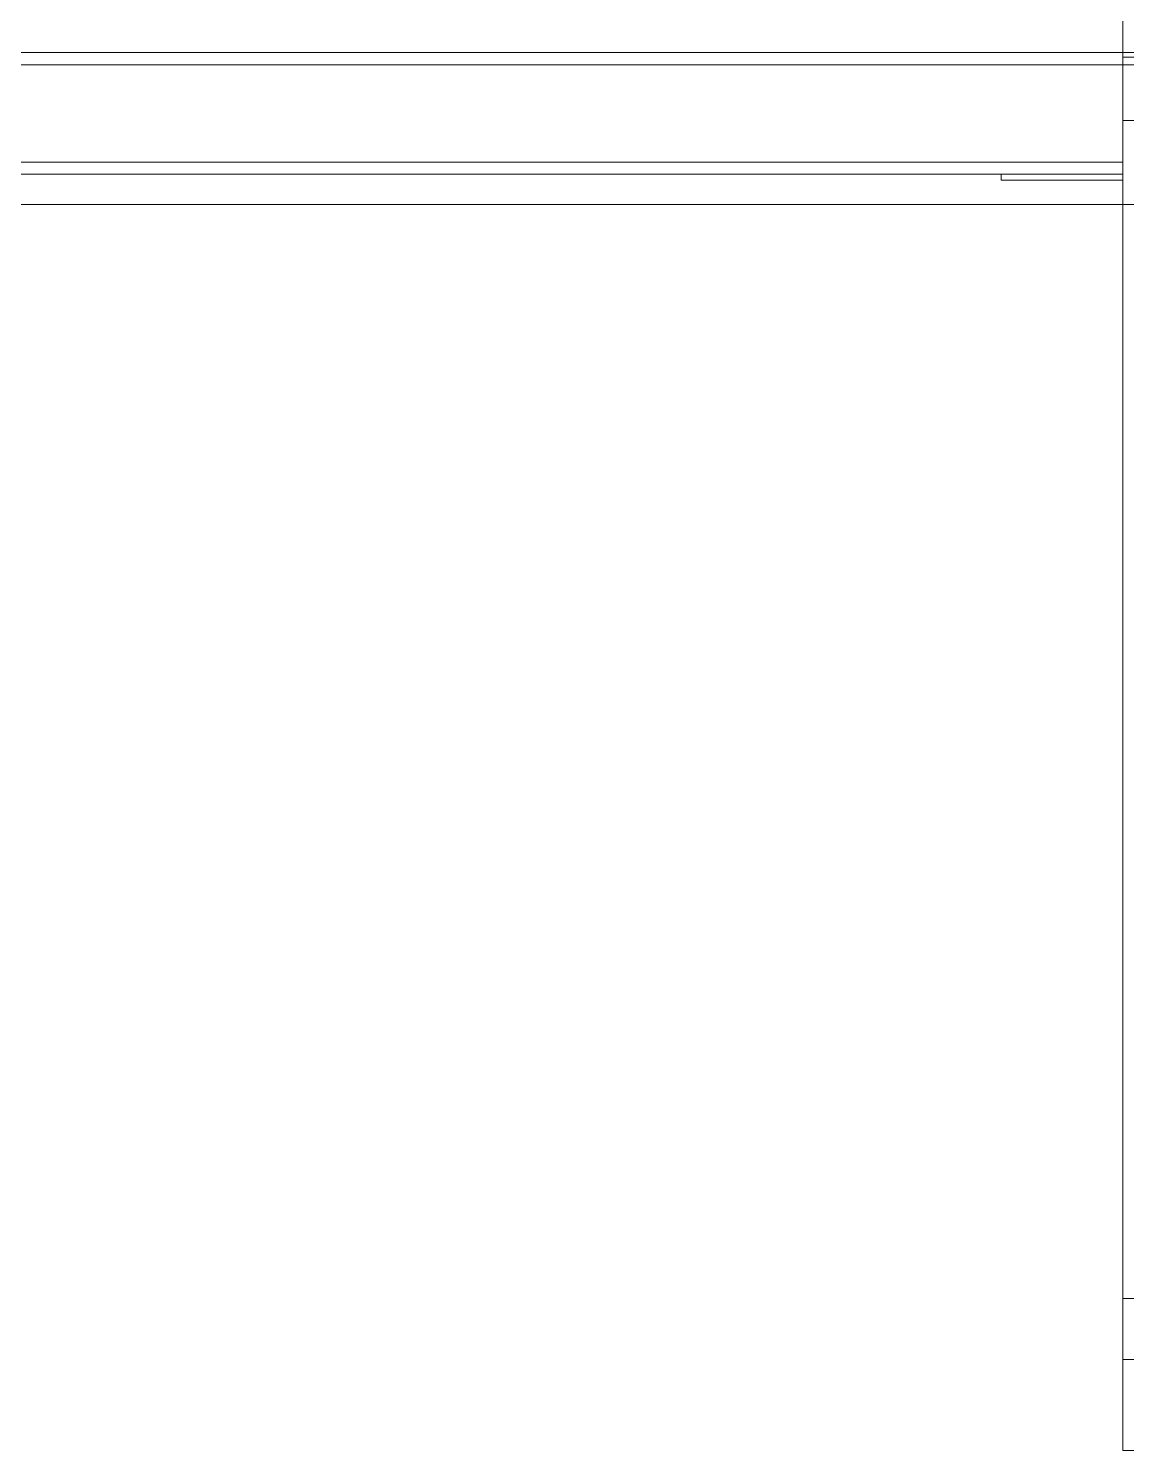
# Model space of a CAD drawing. Header units: millimetres. Extents: x 27531 to 32481, y 14140 to 19587.
# Drawn here: x 29296.1 to 29658.3, y 15107.9 to 15576.8 of the extents above; entities that cross this region are included whole.
import ezdxf

# ---------------------------------------------------------------- set-up
doc = ezdxf.new("R2010")
doc.units = ezdxf.units.MM
doc.header["$LTSCALE"] = 3
doc.layers.add('Warstwa 1', color=7, linetype='Continuous')

# ---------------------------------------------------------------- blocks, each defined once
blk = doc.blocks.new('qew')
at = {"layer": 'Warstwa 1', "color": 7, "lineweight": 18}
for points in [[(34181.461, 16847.312), (34371.961, 16847.312)], [(34181.461, 16847.312), (34371.961, 16847.312)], [(34181.461, 16847.312), (34371.961, 16847.312)], [(34181.461, 16847.312), (34371.961, 16847.312)], [(34181.461, 16847.312), (34371.961, 16847.312)], [(34181.461, 16847.312), (34371.961, 16847.312)], [(34181.461, 16847.312), (34371.961, 16847.312)], [(34181.461, 16847.312), (34371.961, 16847.312)], [(34181.461, 16847.312), (34371.961, 16847.312)], [(34181.461, 16847.312), (34371.961, 16847.312)], [(34181.461, 16847.312), (34371.961, 16847.312)], [(34181.461, 16847.312), (34371.961, 16847.312)], [(34181.461, 16847.312), (34371.961, 16847.312)], [(34181.461, 16847.312), (34371.961, 16847.312)], [(34371.961, 16847.312), (34371.961, 16847.312)], [(34371.961, 16846.804), (34371.961, 16847.312)], [(34371.961, 16847.312), (34371.961, 16847.312)], [(34371.961, 16842.232), (34371.961, 16847.312)], [(34371.961, 16847.312), (34371.961, 16847.312)], [(34371.961, 16842.232), (34371.961, 16847.312)], [(34371.961, 16847.312), (34371.961, 16842.232)], [(34371.961, 16847.312), (34371.961, 16847.312)], [(34371.961, 16847.312), (34371.961, 16847.312)], [(34371.961, 16847.312), (34371.961, 16842.232)], [(34371.961, 16846.804), (34371.961, 16847.312)], [(34371.961, 16847.312), (34371.961, 16847.312)], [(34371.961, 16847.312), (34371.961, 16846.804)], [(34371.961, 16847.312), (34371.961, 16847.312)], [(34371.961, 16846.804), (34371.961, 16847.312)], [(34371.961, 16847.312), (34371.961, 16846.804)], [(34371.961, 16846.804), (34371.961, 16847.312)], [(34371.961, 16847.312), (34371.961, 16847.312)], [(34371.961, 16847.312), (34371.961, 16846.804)], [(34371.961, 16847.312), (34371.961, 16847.312)], [(34371.961, 16840.962), (34371.961, 16847.312)], [(34371.961, 16847.312), (34371.961, 16846.804)], [(34371.961, 16847.312), (34371.961, 16847.312)], [(34377.803, 16847.312), (34371.961, 16847.312)], [(34377.803, 16847.312), (34371.961, 16847.312)], [(34371.961, 16846.804), (34371.961, 16847.312)], [(34377.803, 16847.312), (34371.961, 16847.312)], [(34371.961, 16847.312), (34371.961, 16847.312)], [(34371.961, 16847.312), (34371.961, 16846.804)], [(34377.803, 16847.312), (34371.961, 16847.312)], [(34371.961, 16847.312), (34371.961, 16847.312)], [(34371.961, 16840.962), (34371.961, 16847.312)], [(34181.461, 16846.804), (34371.961, 16846.804)], [(34181.461, 16846.804), (34371.961, 16846.804)], [(34181.461, 16846.804), (34371.961, 16846.804)], [(34181.461, 16846.804), (34371.961, 16846.804)], [(34181.461, 16846.804), (34371.961, 16846.804)], [(34181.461, 16846.804), (34371.961, 16846.804)], [(34181.461, 16846.804), (34371.961, 16846.804)], [(34181.461, 16846.804), (34371.961, 16846.804)], [(34181.461, 16846.804), (34371.961, 16846.804)], [(34181.461, 16846.804), (34371.961, 16846.804)], [(34181.461, 16846.804), (34371.961, 16846.804)], [(34181.461, 16846.804), (34371.961, 16846.804)], [(34181.461, 16846.804), (34371.961, 16846.804)], [(34181.461, 16846.804), (34371.961, 16846.804)], [(34371.961, 16846.804), (34371.961, 16842.232)], [(34371.961, 16842.74), (34371.961, 16846.804)], [(34371.961, 16846.804), (34371.961, 16842.232)], [(34371.961, 16846.804), (34371.961, 16842.232)], [(34371.961, 16842.74), (34371.961, 16846.804)], [(34371.961, 16842.232), (34371.961, 16846.804)], [(34371.961, 16846.804), (34371.961, 16842.232)], [(34371.961, 16842.232), (34371.961, 16846.804)], [(34371.961, 16842.232), (34371.961, 16846.804)], [(34371.961, 16846.804), (34371.961, 16842.232)], [(34371.961, 16846.804), (34371.961, 16842.232)], [(34371.961, 16842.232), (34371.961, 16846.804)], [(34378.311, 16846.804), (34371.961, 16846.804)], [(34371.961, 16846.804), (34371.961, 16840.962)], [(34371.961, 16846.804), (34371.961, 16840.962)], [(34377.803, 16846.804), (34371.961, 16846.804)], [(34377.803, 16846.804), (34371.961, 16846.804)], [(34371.961, 16846.804), (34371.961, 16840.962)], [(34371.961, 16846.804), (34371.961, 16840.962)], [(34378.311, 16846.804), (34371.961, 16846.804)], [(34181.461, 16842.74), (34371.961, 16842.74)], [(34181.461, 16842.74), (34371.961, 16842.74)], [(34181.461, 16842.232), (34371.961, 16842.232)], [(34181.461, 16842.232), (34371.961, 16842.232)], [(34371.961, 16842.232), (34366.881, 16842.232)], [(34366.881, 16841.978), (34366.881, 16842.232)], [(34366.881, 16841.978), (34366.881, 16842.232)], [(34366.881, 16842.232), (34366.881, 16842.232)], [(34371.961, 16842.232), (34366.881, 16842.232)], [(34371.961, 16842.232), (34366.881, 16842.232)], [(34366.881, 16842.232), (34366.881, 16842.232)], [(34371.961, 16842.232), (34366.881, 16842.232)], [(34366.881, 16841.978), (34366.881, 16842.232)], [(34366.881, 16841.978), (34366.881, 16842.232)], [(34371.961, 16841.978), (34366.881, 16841.978)], [(34366.881, 16841.978), (34366.881, 16841.978)], [(34371.961, 16841.978), (34366.881, 16841.978)], [(34371.961, 16841.978), (34366.881, 16841.978)], [(34371.961, 16841.978), (34366.881, 16841.978)], [(34366.881, 16841.978), (34366.881, 16841.978)], [(34371.961, 16842.232), (34371.961, 16842.232)], [(34371.961, 16842.232), (34371.961, 16842.232)], [(34371.961, 16842.232), (34371.961, 16842.232)], [(34371.961, 16842.232), (34371.961, 16842.232)], [(34371.961, 16842.232), (34371.961, 16842.232)], [(34371.961, 16842.232), (34371.961, 16842.232)], [(34371.961, 16842.232), (34371.961, 16842.232)], [(34371.961, 16842.232), (34371.961, 16842.232)], [(34371.961, 16841.978), (34371.961, 16842.232)], [(34371.961, 16841.978), (34371.961, 16842.232)], [(34371.961, 16842.232), (34371.961, 16842.232)], [(34371.961, 16842.232), (34371.961, 16842.232)], [(34371.961, 16841.978), (34371.961, 16842.232)], [(34371.961, 16841.978), (34371.961, 16842.232)], [(34371.961, 16841.978), (34371.961, 16841.978)], [(34371.961, 16841.978), (34371.961, 16841.978)], [(34371.961, 16840.962), (34371.961, 16840.962)], [(34371.961, 16840.962), (34378.311, 16840.962)], [(34371.961, 16840.962), (34371.961, 16840.962)], [(34371.961, 16840.962), (34378.311, 16840.962)], [(34371.961, 16840.962), (34371.961, 16840.962)], [(34371.961, 16840.962), (34378.311, 16840.962)], [(34371.961, 16840.962), (34371.961, 16840.962)], [(34371.961, 16840.962), (34377.803, 16840.962)], [(34371.961, 16840.962), (34371.961, 16840.962)], [(34371.961, 16840.962), (34378.311, 16840.962)], [(34371.961, 16840.962), (34377.803, 16840.962)], [(34371.961, 16840.962), (34371.961, 16840.962)], [(34371.961, 16795.242), (34371.961, 16795.242)], [(34371.961, 16795.242), (34371.961, 16795.242)], [(34371.961, 16795.242), (34371.961, 16795.242)], [(34371.961, 16795.242), (34371.961, 16795.242)], [(34371.961, 16788.892), (34371.961, 16795.242)], [(34371.961, 16795.242), (34371.961, 16795.242)], [(34378.311, 16795.242), (34371.961, 16795.242)], [(34371.961, 16795.242), (34371.961, 16795.242)], [(34371.961, 16795.242), (34371.961, 16788.892)], [(34378.311, 16795.242), (34371.961, 16795.242)], [(34371.961, 16795.242), (34371.961, 16795.242)], [(34371.961, 16795.242), (34371.961, 16788.892)], [(34371.961, 16795.242), (34371.961, 16795.242)], [(34371.961, 16788.892), (34371.961, 16795.242)], [(34371.961, 16792.702), (34378.311, 16792.702)], [(34371.961, 16792.702), (34378.311, 16792.702)], [(34371.961, 16788.892), (34371.961, 16788.892)], [(34371.961, 16788.892), (34371.961, 16788.892)], [(34371.961, 16788.892), (34378.311, 16788.892)], [(34371.961, 16788.892), (34371.961, 16788.892)], [(34371.961, 16788.892), (34378.311, 16788.892)], [(34371.961, 16788.892), (34371.961, 16788.892)]]:
    blk.add_lwpolyline(points, dxfattribs=at)
for points in [[(34371.961, 16881.602), (34371.961, 16869.226), (34371.961, 16856.851), (34371.961, 16844.475)], [(34371.961, 16881.602), (34371.961, 16870.107), (34371.961, 16858.613), (34371.961, 16847.118)], [(34371.961, 16881.602), (34371.961, 16869.226), (34371.961, 16856.851), (34371.961, 16844.475)], [(34371.961, 16881.602), (34371.961, 16870.107), (34371.961, 16858.613), (34371.961, 16847.118)], [(34181.461, 16847.312), (34244.961, 16847.312), (34308.461, 16847.312), (34371.961, 16847.312)], [(34181.461, 16847.312), (34244.961, 16847.312), (34308.461, 16847.312), (34371.961, 16847.312)], [(34181.461, 16847.312), (34244.961, 16847.312), (34308.461, 16847.312), (34371.961, 16847.312)], [(34181.461, 16847.312), (34244.961, 16847.312), (34308.461, 16847.312), (34371.961, 16847.312)], [(34181.461, 16847.312), (34244.961, 16847.312), (34308.461, 16847.312), (34371.961, 16847.312)], [(34181.461, 16847.312), (34244.961, 16847.312), (34308.461, 16847.312), (34371.961, 16847.312)], [(34371.961, 16847.118), (34371.961, 16846.237), (34371.961, 16845.356), (34371.961, 16844.475)], [(34378.311, 16847.118), (34376.194, 16847.118), (34374.077, 16847.118), (34371.961, 16847.118)], [(34371.961, 16847.118), (34371.961, 16829.826), (34371.961, 16812.534), (34371.961, 16795.242)], [(34371.961, 16847.118), (34371.961, 16846.237), (34371.961, 16845.356), (34371.961, 16844.475)], [(34378.311, 16847.118), (34376.194, 16847.118), (34374.077, 16847.118), (34371.961, 16847.118)], [(34371.961, 16847.118), (34371.961, 16846.237), (34371.961, 16845.356), (34371.961, 16844.475)], [(34371.961, 16847.118), (34371.961, 16829.826), (34371.961, 16812.534), (34371.961, 16795.242)], [(34378.311, 16847.118), (34376.194, 16847.118), (34374.077, 16847.118), (34371.961, 16847.118)], [(34371.961, 16847.118), (34371.961, 16846.237), (34371.961, 16845.356), (34371.961, 16844.475)], [(34378.311, 16847.118), (34376.194, 16847.118), (34374.077, 16847.118), (34371.961, 16847.118)], [(34371.961, 16840.962), (34371.961, 16842.909), (34371.961, 16844.856), (34371.961, 16846.804)], [(34371.961, 16840.962), (34371.961, 16842.909), (34371.961, 16844.856), (34371.961, 16846.804)], [(34371.961, 16844.475), (34374.077, 16844.475), (34376.194, 16844.475), (34378.311, 16844.475)], [(34371.961, 16844.475), (34371.961, 16828.064), (34371.961, 16811.653), (34371.961, 16795.242)], [(34371.961, 16844.475), (34374.077, 16844.475), (34376.194, 16844.475), (34378.311, 16844.475)], [(34371.961, 16844.475), (34371.961, 16828.064), (34371.961, 16811.653), (34371.961, 16795.242)], [(34371.961, 16844.475), (34374.077, 16844.475), (34376.194, 16844.475), (34378.311, 16844.475)], [(34371.961, 16844.475), (34374.077, 16844.475), (34376.194, 16844.475), (34378.311, 16844.475)], [(34181.461, 16842.232), (34244.961, 16842.232), (34308.461, 16842.232), (34371.961, 16842.232)], [(34181.461, 16842.232), (34244.961, 16842.232), (34308.461, 16842.232), (34371.961, 16842.232)], [(34181.461, 16842.232), (34244.961, 16842.232), (34308.461, 16842.232), (34371.961, 16842.232)], [(34181.461, 16842.232), (34244.961, 16842.232), (34308.461, 16842.232), (34371.961, 16842.232)], [(34181.461, 16842.232), (34244.961, 16842.232), (34308.461, 16842.232), (34371.961, 16842.232)], [(34181.461, 16842.232), (34244.961, 16842.232), (34308.461, 16842.232), (34371.961, 16842.232)], [(34181.461, 16842.232), (34244.961, 16842.232), (34308.461, 16842.232), (34371.961, 16842.232)], [(34181.461, 16842.232), (34244.961, 16842.232), (34308.461, 16842.232), (34371.961, 16842.232)], [(34181.461, 16842.232), (34244.961, 16842.232), (34308.461, 16842.232), (34371.961, 16842.232)], [(34181.461, 16842.232), (34244.961, 16842.232), (34308.461, 16842.232), (34371.961, 16842.232)], [(34181.461, 16842.232), (34244.961, 16842.232), (34308.461, 16842.232), (34371.961, 16842.232)], [(34181.461, 16842.232), (34244.961, 16842.232), (34308.461, 16842.232), (34371.961, 16842.232)], [(34181.461, 16842.232), (34244.961, 16842.232), (34308.461, 16842.232), (34371.961, 16842.232)], [(34181.461, 16842.232), (34244.961, 16842.232), (34308.461, 16842.232), (34371.961, 16842.232)], [(34181.461, 16840.962), (34244.961, 16840.962), (34308.461, 16840.962), (34371.961, 16840.962)], [(34181.461, 16840.962), (34244.961, 16840.962), (34308.461, 16840.962), (34371.961, 16840.962)], [(34181.461, 16840.962), (34244.961, 16840.962), (34308.461, 16840.962), (34371.961, 16840.962)], [(34181.461, 16840.962), (34244.961, 16840.962), (34308.461, 16840.962), (34371.961, 16840.962)], [(34371.961, 16840.962), (34374.077, 16840.962), (34376.194, 16840.962), (34378.311, 16840.962)], [(34371.961, 16795.242), (34371.961, 16810.482), (34371.961, 16825.722), (34371.961, 16840.962)], [(34371.961, 16795.242), (34371.961, 16810.482), (34371.961, 16825.722), (34371.961, 16840.962)], [(34371.961, 16840.962), (34374.077, 16840.962), (34376.194, 16840.962), (34378.311, 16840.962)], [(34371.961, 16795.242), (34371.961, 16810.482), (34371.961, 16825.722), (34371.961, 16840.962)], [(34371.961, 16795.242), (34371.961, 16810.482), (34371.961, 16825.722), (34371.961, 16840.962)], [(34371.961, 16795.242), (34374.077, 16795.242), (34376.194, 16795.242), (34378.311, 16795.242)], [(34378.311, 16795.242), (34376.194, 16795.242), (34374.077, 16795.242), (34371.961, 16795.242)], [(34371.961, 16795.242), (34374.077, 16795.242), (34376.194, 16795.242), (34378.311, 16795.242)], [(34378.311, 16795.242), (34376.194, 16795.242), (34374.077, 16795.242), (34371.961, 16795.242)], [(34378.311, 16795.242), (34376.194, 16795.242), (34374.077, 16795.242), (34371.961, 16795.242)], [(34371.961, 16795.242), (34374.077, 16795.242), (34376.194, 16795.242), (34378.311, 16795.242)], [(34371.961, 16795.242), (34374.077, 16795.242), (34376.194, 16795.242), (34378.311, 16795.242)], [(34378.311, 16795.242), (34376.194, 16795.242), (34374.077, 16795.242), (34371.961, 16795.242)], [(34371.961, 16795.242), (34374.077, 16795.242), (34376.194, 16795.242), (34378.311, 16795.242)], [(34371.961, 16788.892), (34371.961, 16791.008), (34371.961, 16793.125), (34371.961, 16795.242)], [(34371.961, 16795.242), (34374.077, 16795.242), (34376.194, 16795.242), (34378.311, 16795.242)], [(34371.961, 16795.242), (34374.077, 16795.242), (34376.194, 16795.242), (34378.311, 16795.242)], [(34371.961, 16788.892), (34371.961, 16791.008), (34371.961, 16793.125), (34371.961, 16795.242)], [(34371.961, 16795.242), (34374.077, 16795.242), (34376.194, 16795.242), (34378.311, 16795.242)], [(34371.961, 16788.892), (34371.961, 16791.008), (34371.961, 16793.125), (34371.961, 16795.242)], [(34371.961, 16795.242), (34374.077, 16795.242), (34376.194, 16795.242), (34378.311, 16795.242)], [(34371.961, 16795.242), (34374.077, 16795.242), (34376.194, 16795.242), (34378.311, 16795.242)], [(34371.961, 16788.892), (34371.961, 16791.008), (34371.961, 16793.125), (34371.961, 16795.242)], [(34378.311, 16788.892), (34376.194, 16788.892), (34374.077, 16788.892), (34371.961, 16788.892)], [(34378.311, 16788.892), (34376.194, 16788.892), (34374.077, 16788.892), (34371.961, 16788.892)], [(34378.311, 16788.892), (34376.194, 16788.892), (34374.077, 16788.892), (34371.961, 16788.892)], [(34378.311, 16788.892), (34376.194, 16788.892), (34374.077, 16788.892), (34371.961, 16788.892)], [(34378.311, 16788.892), (34376.194, 16788.892), (34374.077, 16788.892), (34371.961, 16788.892)], [(34378.311, 16788.892), (34376.194, 16788.892), (34374.077, 16788.892), (34371.961, 16788.892)]]:
    blk.add_open_spline(points, degree=3, dxfattribs=at)
for points, knots in [([(34371.961, 16846.804), (34371.961, 16846.859), (34371.961, 16846.924), (34371.961, 16846.976), (34371.961, 16847.029), (34371.961, 16847.083), (34371.961, 16847.126), (34371.961, 16847.17), (34371.961, 16847.208), (34371.961, 16847.238), (34371.961, 16847.268), (34371.961, 16847.288), (34371.961, 16847.3), (34371.961, 16847.308), (34371.961, 16847.312), (34371.961, 16847.312)], [0, 0, 0, 0, 1, 1, 1, 2, 2, 2, 3, 3, 3, 4, 4, 4, 5, 5, 5, 5]), ([(34371.961, 16847.312), (34371.961, 16847.312), (34371.961, 16847.3), (34371.961, 16847.281), (34371.961, 16847.262), (34371.961, 16847.232), (34371.961, 16847.196), (34371.961, 16847.16), (34371.961, 16847.116), (34371.961, 16847.067), (34371.961, 16847.018), (34371.961, 16846.968), (34371.961, 16846.912), (34371.961, 16846.875), (34371.961, 16846.841), (34371.961, 16846.804)], [0, 0, 0, 0, 1, 1, 1, 2, 2, 2, 3, 3, 3, 4, 4, 4, 5, 5, 5, 5]), ([(34371.961, 16847.312), (34371.961, 16847.312), (34371.961, 16847.3), (34371.961, 16847.281), (34371.961, 16847.262), (34371.961, 16847.232), (34371.961, 16847.196), (34371.961, 16847.16), (34371.961, 16847.116), (34371.961, 16847.067), (34371.961, 16847.018), (34371.961, 16846.968), (34371.961, 16846.912), (34371.961, 16846.875), (34371.961, 16846.841), (34371.961, 16846.804)], [0, 0, 0, 0, 1, 1, 1, 2, 2, 2, 3, 3, 3, 4, 4, 4, 5, 5, 5, 5]), ([(34371.961, 16846.804), (34371.961, 16846.859), (34371.961, 16846.924), (34371.961, 16846.976), (34371.961, 16847.029), (34371.961, 16847.083), (34371.961, 16847.126), (34371.961, 16847.17), (34371.961, 16847.208), (34371.961, 16847.238), (34371.961, 16847.268), (34371.961, 16847.288), (34371.961, 16847.3), (34371.961, 16847.308), (34371.961, 16847.312), (34371.961, 16847.312)], [0, 0, 0, 0, 1, 1, 1, 2, 2, 2, 3, 3, 3, 4, 4, 4, 5, 5, 5, 5]), ([(34371.961, 16846.804), (34371.961, 16846.859), (34371.961, 16846.924), (34371.961, 16846.976), (34371.961, 16847.029), (34371.961, 16847.083), (34371.961, 16847.126), (34371.961, 16847.17), (34371.961, 16847.208), (34371.961, 16847.238), (34371.961, 16847.268), (34371.961, 16847.288), (34371.961, 16847.3), (34371.961, 16847.308), (34371.961, 16847.312), (34371.961, 16847.312)], [0, 0, 0, 0, 1, 1, 1, 2, 2, 2, 3, 3, 3, 4, 4, 4, 5, 5, 5, 5]), ([(34371.961, 16847.312), (34371.961, 16847.312), (34371.961, 16847.307), (34371.961, 16847.299), (34371.961, 16847.291), (34371.961, 16847.278), (34371.961, 16847.262), (34371.961, 16847.245), (34371.961, 16847.225), (34371.961, 16847.201), (34371.961, 16847.178), (34371.961, 16847.151), (34371.961, 16847.122), (34371.961, 16847.093), (34371.961, 16847.062), (34371.961, 16847.028), (34371.961, 16846.994), (34371.961, 16846.96), (34371.961, 16846.923), (34371.961, 16846.882), (34371.961, 16846.845), (34371.961, 16846.804)], [0, 0, 0, 0, 1, 1, 1, 2, 2, 2, 3, 3, 3, 4, 4, 4, 5, 5, 5, 6, 6, 6, 7, 7, 7, 7]), ([(34371.961, 16846.804), (34371.961, 16846.84), (34371.961, 16846.881), (34371.961, 16846.916), (34371.961, 16846.952), (34371.961, 16846.99), (34371.961, 16847.024), (34371.961, 16847.057), (34371.961, 16847.09), (34371.961, 16847.12), (34371.961, 16847.149), (34371.961, 16847.176), (34371.961, 16847.2), (34371.961, 16847.223), (34371.961, 16847.243), (34371.961, 16847.26), (34371.961, 16847.276), (34371.961, 16847.289), (34371.961, 16847.297), (34371.961, 16847.307), (34371.961, 16847.312), (34371.961, 16847.312)], [0, 0, 0, 0, 1, 1, 1, 2, 2, 2, 3, 3, 3, 4, 4, 4, 5, 5, 5, 6, 6, 6, 7, 7, 7, 7]), ([(34371.961, 16846.804), (34371.961, 16846.858), (34371.961, 16846.922), (34371.961, 16846.973), (34371.961, 16847.026), (34371.961, 16847.08), (34371.961, 16847.124), (34371.961, 16847.168), (34371.961, 16847.206), (34371.961, 16847.236), (34371.961, 16847.266), (34371.961, 16847.287), (34371.961, 16847.299), (34371.961, 16847.308), (34371.961, 16847.312), (34371.961, 16847.312)], [0, 0, 0, 0, 1, 1, 1, 2, 2, 2, 3, 3, 3, 4, 4, 4, 5, 5, 5, 5]), ([(34371.961, 16842.232), (34371.961, 16842.232), (34371.961, 16842.243), (34371.961, 16842.262), (34371.961, 16842.281), (34371.961, 16842.312), (34371.961, 16842.347), (34371.961, 16842.384), (34371.961, 16842.427), (34371.961, 16842.476), (34371.961, 16842.525), (34371.961, 16842.575), (34371.961, 16842.632), (34371.961, 16842.668), (34371.961, 16842.702), (34371.961, 16842.74)], [0, 0, 0, 0, 1, 1, 1, 2, 2, 2, 3, 3, 3, 4, 4, 4, 5, 5, 5, 5]), ([(34371.961, 16842.232), (34371.961, 16842.232), (34371.961, 16842.243), (34371.961, 16842.262), (34371.961, 16842.281), (34371.961, 16842.312), (34371.961, 16842.347), (34371.961, 16842.384), (34371.961, 16842.427), (34371.961, 16842.476), (34371.961, 16842.525), (34371.961, 16842.575), (34371.961, 16842.632), (34371.961, 16842.668), (34371.961, 16842.702), (34371.961, 16842.74)], [0, 0, 0, 0, 1, 1, 1, 2, 2, 2, 3, 3, 3, 4, 4, 4, 5, 5, 5, 5]), ([(34371.961, 16792.702), (34371.961, 16792.702), (34371.961, 16792.702), (34371.961, 16792.701), (34371.961, 16792.699), (34371.961, 16792.697), (34371.961, 16792.695), (34371.961, 16792.691), (34371.961, 16792.689), (34371.961, 16792.684), (34371.961, 16792.678), (34371.961, 16792.675), (34371.961, 16792.668), (34371.961, 16792.661), (34371.961, 16792.656), (34371.961, 16792.647), (34371.961, 16792.639), (34371.961, 16792.632), (34371.961, 16792.622), (34371.961, 16792.612), (34371.961, 16792.604), (34371.961, 16792.592), (34371.961, 16792.581), (34371.961, 16792.571), (34371.961, 16792.558), (34371.961, 16792.546), (34371.961, 16792.534), (34371.961, 16792.521), (34371.961, 16792.507), (34371.961, 16792.494), (34371.961, 16792.479), (34371.961, 16792.465), (34371.961, 16792.451), (34371.961, 16792.435), (34371.961, 16792.419), (34371.961, 16792.404), (34371.961, 16792.388), (34371.961, 16792.371), (34371.961, 16792.355), (34371.961, 16792.338), (34371.961, 16792.321), (34371.961, 16792.304), (34371.961, 16792.286), (34371.961, 16792.268), (34371.961, 16792.251), (34371.961, 16792.232), (34371.961, 16792.214), (34371.961, 16792.196), (34371.961, 16792.178), (34371.961, 16792.159), (34371.961, 16792.141), (34371.961, 16792.122), (34371.961, 16792.103), (34371.961, 16792.085), (34371.961, 16792.066), (34371.961, 16792.047), (34371.961, 16792.028), (34371.961, 16792.009), (34371.961, 16791.991), (34371.961, 16791.971), (34371.961, 16791.953), (34371.961, 16791.934), (34371.961, 16791.916), (34371.961, 16791.897), (34371.961, 16791.879), (34371.961, 16791.861), (34371.961, 16791.843), (34371.961, 16791.826), (34371.961, 16791.808), (34371.961, 16791.791), (34371.961, 16791.775), (34371.961, 16791.757), (34371.961, 16791.741), (34371.961, 16791.726), (34371.961, 16791.709), (34371.961, 16791.694), (34371.961, 16791.679), (34371.961, 16791.664), (34371.961, 16791.65), (34371.961, 16791.636), (34371.961, 16791.621), (34371.961, 16791.609), (34371.961, 16791.597), (34371.961, 16791.583), (34371.961, 16791.572), (34371.961, 16791.561), (34371.961, 16791.548), (34371.961, 16791.538), (34371.961, 16791.529), (34371.961, 16791.518), (34371.961, 16791.509), (34371.961, 16791.501), (34371.961, 16791.491), (34371.961, 16791.484), (34371.961, 16791.478), (34371.961, 16791.47), (34371.961, 16791.464), (34371.961, 16791.459), (34371.961, 16791.453), (34371.961, 16791.449), (34371.961, 16791.445), (34371.961, 16791.441), (34371.961, 16791.438), (34371.961, 16791.436), (34371.961, 16791.433), (34371.961, 16791.433), (34371.961, 16791.432), (34371.961, 16791.432), (34371.961, 16791.432), (34371.961, 16791.432), (34371.961, 16791.433), (34371.961, 16791.434), (34371.961, 16791.437), (34371.961, 16791.437), (34371.961, 16791.442), (34371.961, 16791.446), (34371.961, 16791.448), (34371.961, 16791.455), (34371.961, 16791.461), (34371.961, 16791.465), (34371.961, 16791.472), (34371.961, 16791.48), (34371.961, 16791.485), (34371.961, 16791.495), (34371.961, 16791.503), (34371.961, 16791.511), (34371.961, 16791.521), (34371.961, 16791.532), (34371.961, 16791.541), (34371.961, 16791.553), (34371.961, 16791.564), (34371.961, 16791.575), (34371.961, 16791.588), (34371.961, 16791.601), (34371.961, 16791.612), (34371.961, 16791.627), (34371.961, 16791.641), (34371.961, 16791.654), (34371.961, 16791.669), (34371.961, 16791.684), (34371.961, 16791.698), (34371.961, 16791.715), (34371.961, 16791.731), (34371.961, 16791.746), (34371.961, 16791.763), (34371.961, 16791.78), (34371.961, 16791.796), (34371.961, 16791.813), (34371.961, 16791.831), (34371.961, 16791.848), (34371.961, 16791.866), (34371.961, 16791.884), (34371.961, 16791.901), (34371.961, 16791.92), (34371.961, 16791.938), (34371.961, 16791.956), (34371.961, 16791.975), (34371.961, 16791.993), (34371.961, 16792.012), (34371.961, 16792.031), (34371.961, 16792.049), (34371.961, 16792.068), (34371.961, 16792.087), (34371.961, 16792.106), (34371.961, 16792.125), (34371.961, 16792.144), (34371.961, 16792.162), (34371.961, 16792.181), (34371.961, 16792.2), (34371.961, 16792.218), (34371.961, 16792.237), (34371.961, 16792.255), (34371.961, 16792.272), (34371.961, 16792.291), (34371.961, 16792.308), (34371.961, 16792.325), (34371.961, 16792.343), (34371.961, 16792.359), (34371.961, 16792.376), (34371.961, 16792.393), (34371.961, 16792.408), (34371.961, 16792.424), (34371.961, 16792.44), (34371.961, 16792.455), (34371.961, 16792.469), (34371.961, 16792.485), (34371.961, 16792.498), (34371.961, 16792.511), (34371.961, 16792.526), (34371.961, 16792.538), (34371.961, 16792.55), (34371.961, 16792.563), (34371.961, 16792.574), (34371.961, 16792.584), (34371.961, 16792.596), (34371.961, 16792.605), (34371.961, 16792.615), (34371.961, 16792.625), (34371.961, 16792.633), (34371.961, 16792.641), (34371.961, 16792.65), (34371.961, 16792.656), (34371.961, 16792.662), (34371.961, 16792.67), (34371.961, 16792.675), (34371.961, 16792.679), (34371.961, 16792.685), (34371.961, 16792.689), (34371.961, 16792.692), (34371.961, 16792.696), (34371.961, 16792.697), (34371.961, 16792.699), (34371.961, 16792.701), (34371.961, 16792.701), (34371.961, 16792.702), (34371.961, 16792.702), (34371.961, 16792.702)], [0, 0, 0, 0, 1, 1, 1, 2, 2, 2, 3, 3, 3, 4, 4, 4, 5, 5, 5, 6, 6, 6, 7, 7, 7, 8, 8, 8, 9, 9, 9, 10, 10, 10, 11, 11, 11, 12, 12, 12, 13, 13, 13, 14, 14, 14, 15, 15, 15, 16, 16, 16, 17, 17, 17, 18, 18, 18, 19, 19, 19, 20, 20, 20, 21, 21, 21, 22, 22, 22, 23, 23, 23, 24, 24, 24, 25, 25, 25, 26, 26, 26, 27, 27, 27, 28, 28, 28, 29, 29, 29, 30, 30, 30, 31, 31, 31, 32, 32, 32, 33, 33, 33, 34, 34, 34, 35, 35, 35, 36, 36, 36, 37, 37, 37, 38, 38, 38, 39, 39, 39, 40, 40, 40, 41, 41, 41, 42, 42, 42, 43, 43, 43, 44, 44, 44, 45, 45, 45, 46, 46, 46, 47, 47, 47, 48, 48, 48, 49, 49, 49, 50, 50, 50, 51, 51, 51, 52, 52, 52, 53, 53, 53, 54, 54, 54, 55, 55, 55, 56, 56, 56, 57, 57, 57, 58, 58, 58, 59, 59, 59, 60, 60, 60, 61, 61, 61, 62, 62, 62, 63, 63, 63, 64, 64, 64, 65, 65, 65, 66, 66, 66, 67, 67, 67, 68, 68, 68, 69, 69, 69, 70, 70, 70, 71, 71, 71, 72, 72, 72, 72]), ([(34371.961, 16792.702), (34371.961, 16792.702), (34371.961, 16792.702), (34371.961, 16792.701), (34371.961, 16792.699), (34371.961, 16792.697), (34371.961, 16792.695), (34371.961, 16792.691), (34371.961, 16792.689), (34371.961, 16792.684), (34371.961, 16792.678), (34371.961, 16792.675), (34371.961, 16792.668), (34371.961, 16792.661), (34371.961, 16792.656), (34371.961, 16792.647), (34371.961, 16792.639), (34371.961, 16792.632), (34371.961, 16792.622), (34371.961, 16792.612), (34371.961, 16792.604), (34371.961, 16792.592), (34371.961, 16792.581), (34371.961, 16792.571), (34371.961, 16792.558), (34371.961, 16792.546), (34371.961, 16792.534), (34371.961, 16792.521), (34371.961, 16792.507), (34371.961, 16792.494), (34371.961, 16792.479), (34371.961, 16792.465), (34371.961, 16792.451), (34371.961, 16792.435), (34371.961, 16792.419), (34371.961, 16792.404), (34371.961, 16792.388), (34371.961, 16792.371), (34371.961, 16792.355), (34371.961, 16792.338), (34371.961, 16792.321), (34371.961, 16792.304), (34371.961, 16792.286), (34371.961, 16792.268), (34371.961, 16792.251), (34371.961, 16792.232), (34371.961, 16792.214), (34371.961, 16792.196), (34371.961, 16792.178), (34371.961, 16792.159), (34371.961, 16792.141), (34371.961, 16792.122), (34371.961, 16792.103), (34371.961, 16792.085), (34371.961, 16792.066), (34371.961, 16792.047), (34371.961, 16792.028), (34371.961, 16792.009), (34371.961, 16791.991), (34371.961, 16791.971), (34371.961, 16791.953), (34371.961, 16791.934), (34371.961, 16791.916), (34371.961, 16791.897), (34371.961, 16791.879), (34371.961, 16791.861), (34371.961, 16791.843), (34371.961, 16791.826), (34371.961, 16791.808), (34371.961, 16791.791), (34371.961, 16791.775), (34371.961, 16791.757), (34371.961, 16791.741), (34371.961, 16791.726), (34371.961, 16791.709), (34371.961, 16791.694), (34371.961, 16791.679), (34371.961, 16791.664), (34371.961, 16791.65), (34371.961, 16791.636), (34371.961, 16791.621), (34371.961, 16791.609), (34371.961, 16791.597), (34371.961, 16791.583), (34371.961, 16791.572), (34371.961, 16791.561), (34371.961, 16791.548), (34371.961, 16791.538), (34371.961, 16791.529), (34371.961, 16791.518), (34371.961, 16791.509), (34371.961, 16791.501), (34371.961, 16791.491), (34371.961, 16791.484), (34371.961, 16791.478), (34371.961, 16791.47), (34371.961, 16791.464), (34371.961, 16791.459), (34371.961, 16791.453), (34371.961, 16791.449), (34371.961, 16791.445), (34371.961, 16791.441), (34371.961, 16791.438), (34371.961, 16791.436), (34371.961, 16791.433), (34371.961, 16791.433), (34371.961, 16791.432), (34371.961, 16791.432), (34371.961, 16791.432), (34371.961, 16791.432), (34371.961, 16791.433), (34371.961, 16791.434), (34371.961, 16791.437), (34371.961, 16791.437), (34371.961, 16791.442), (34371.961, 16791.446), (34371.961, 16791.448), (34371.961, 16791.455), (34371.961, 16791.461), (34371.961, 16791.465), (34371.961, 16791.472), (34371.961, 16791.48), (34371.961, 16791.485), (34371.961, 16791.495), (34371.961, 16791.503), (34371.961, 16791.511), (34371.961, 16791.521), (34371.961, 16791.532), (34371.961, 16791.541), (34371.961, 16791.553), (34371.961, 16791.564), (34371.961, 16791.575), (34371.961, 16791.588), (34371.961, 16791.601), (34371.961, 16791.612), (34371.961, 16791.627), (34371.961, 16791.641), (34371.961, 16791.654), (34371.961, 16791.669), (34371.961, 16791.684), (34371.961, 16791.698), (34371.961, 16791.715), (34371.961, 16791.731), (34371.961, 16791.746), (34371.961, 16791.763), (34371.961, 16791.78), (34371.961, 16791.796), (34371.961, 16791.813), (34371.961, 16791.831), (34371.961, 16791.848), (34371.961, 16791.866), (34371.961, 16791.884), (34371.961, 16791.901), (34371.961, 16791.92), (34371.961, 16791.938), (34371.961, 16791.956), (34371.961, 16791.975), (34371.961, 16791.993), (34371.961, 16792.012), (34371.961, 16792.031), (34371.961, 16792.049), (34371.961, 16792.068), (34371.961, 16792.087), (34371.961, 16792.106), (34371.961, 16792.125), (34371.961, 16792.144), (34371.961, 16792.162), (34371.961, 16792.181), (34371.961, 16792.2), (34371.961, 16792.218), (34371.961, 16792.237), (34371.961, 16792.255), (34371.961, 16792.272), (34371.961, 16792.291), (34371.961, 16792.308), (34371.961, 16792.325), (34371.961, 16792.343), (34371.961, 16792.359), (34371.961, 16792.376), (34371.961, 16792.393), (34371.961, 16792.408), (34371.961, 16792.424), (34371.961, 16792.44), (34371.961, 16792.455), (34371.961, 16792.469), (34371.961, 16792.485), (34371.961, 16792.498), (34371.961, 16792.511), (34371.961, 16792.526), (34371.961, 16792.538), (34371.961, 16792.55), (34371.961, 16792.563), (34371.961, 16792.574), (34371.961, 16792.584), (34371.961, 16792.596), (34371.961, 16792.605), (34371.961, 16792.615), (34371.961, 16792.625), (34371.961, 16792.633), (34371.961, 16792.641), (34371.961, 16792.65), (34371.961, 16792.656), (34371.961, 16792.662), (34371.961, 16792.67), (34371.961, 16792.675), (34371.961, 16792.679), (34371.961, 16792.685), (34371.961, 16792.689), (34371.961, 16792.692), (34371.961, 16792.696), (34371.961, 16792.697), (34371.961, 16792.699), (34371.961, 16792.701), (34371.961, 16792.701), (34371.961, 16792.702), (34371.961, 16792.702), (34371.961, 16792.702)], [0, 0, 0, 0, 1, 1, 1, 2, 2, 2, 3, 3, 3, 4, 4, 4, 5, 5, 5, 6, 6, 6, 7, 7, 7, 8, 8, 8, 9, 9, 9, 10, 10, 10, 11, 11, 11, 12, 12, 12, 13, 13, 13, 14, 14, 14, 15, 15, 15, 16, 16, 16, 17, 17, 17, 18, 18, 18, 19, 19, 19, 20, 20, 20, 21, 21, 21, 22, 22, 22, 23, 23, 23, 24, 24, 24, 25, 25, 25, 26, 26, 26, 27, 27, 27, 28, 28, 28, 29, 29, 29, 30, 30, 30, 31, 31, 31, 32, 32, 32, 33, 33, 33, 34, 34, 34, 35, 35, 35, 36, 36, 36, 37, 37, 37, 38, 38, 38, 39, 39, 39, 40, 40, 40, 41, 41, 41, 42, 42, 42, 43, 43, 43, 44, 44, 44, 45, 45, 45, 46, 46, 46, 47, 47, 47, 48, 48, 48, 49, 49, 49, 50, 50, 50, 51, 51, 51, 52, 52, 52, 53, 53, 53, 54, 54, 54, 55, 55, 55, 56, 56, 56, 57, 57, 57, 58, 58, 58, 59, 59, 59, 60, 60, 60, 61, 61, 61, 62, 62, 62, 63, 63, 63, 64, 64, 64, 65, 65, 65, 66, 66, 66, 67, 67, 67, 68, 68, 68, 69, 69, 69, 70, 70, 70, 71, 71, 71, 72, 72, 72, 72])]:
    blk.add_open_spline(points, degree=3, knots=knots, dxfattribs=at)

msp = doc.modelspace()

# ---------------------------------------------------------------- block references
at = {"xscale": 7.89, "yscale": 7.89, "zscale": 7.89}
msp.add_blockref('qew', (-241537.73, -117356.48), dxfattribs=at)

doc.saveas('drawing.dxf')
